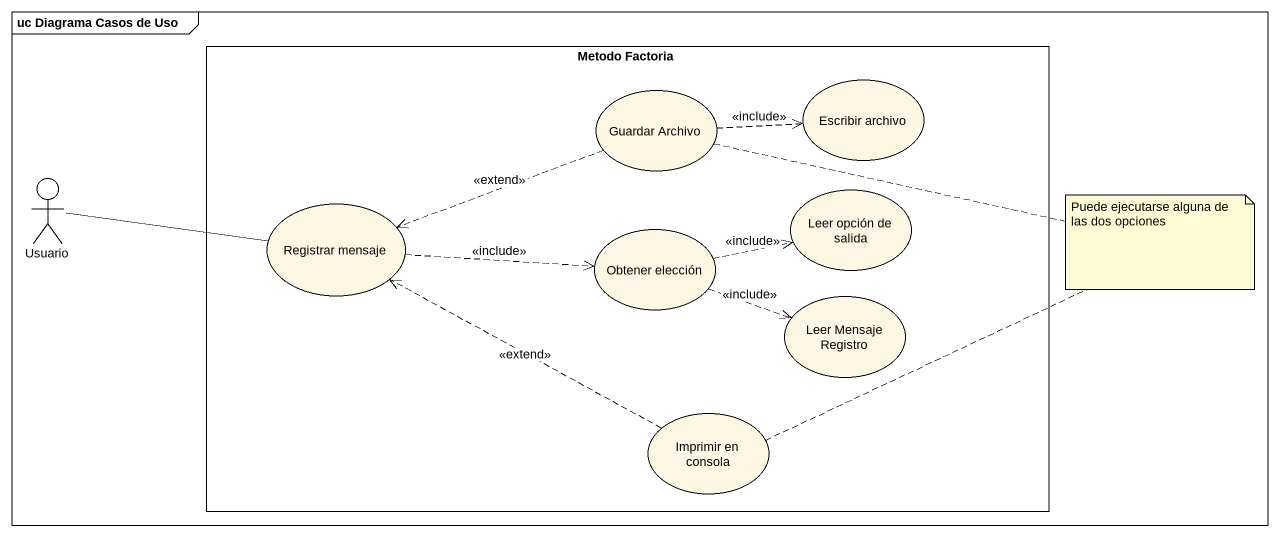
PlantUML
@startuml
mainframe uc Diagrama Casos de Uso
rectangle "Metodo Factoria" as Metodo_Factoria {
  usecase "Guardar Archivo" as Guardar_Archivo
  usecase "Escribir archivo" as Escribir_archivo
  usecase "Registrar mensaje" as Registrar_mensaje
  usecase "Leer opción de salida" as Leer_opción_de_salida
  usecase "Obtener elección" as Obtener_elección
  usecase "Leer Mensaje Registro" as Leer_Mensaje_Registro
  usecase "Imprimir en consola" as Imprimir_en_consola
}
actor Usuario
Guardar_Archivo .right.> Escribir_archivo : <<include>>
Guardar_Archivo .left.> Registrar_mensaje : <<extend>>
Usuario -right- Registrar_mensaje
Registrar_mensaje .right.> Obtener_elección : <<include>>
Obtener_elección .right.> Leer_opción_de_salida : <<include>>
Obtener_elección .right.> Leer_Mensaje_Registro : <<include>>
Imprimir_en_consola .left.> Registrar_mensaje : <<extend>>
note as N1
  Puede ejecutarse alguna de las dos opciones
end note
N1 .. Guardar_Archivo
N1 .. Imprimir_en_consola
@enduml
